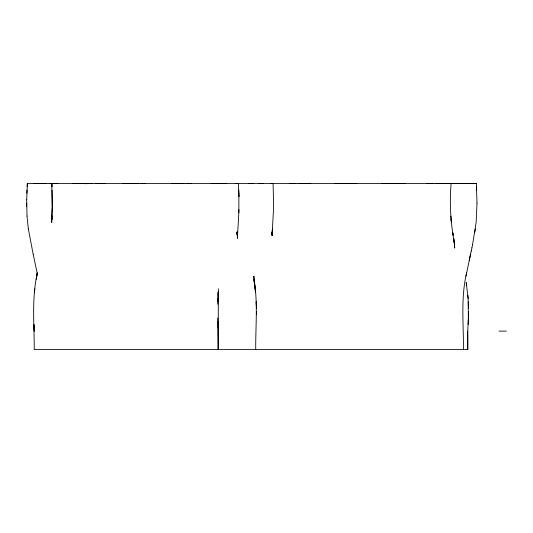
<?xml version="1.0" encoding="UTF-8"?>
<svg xmlns="http://www.w3.org/2000/svg" width="533" height="533" viewBox="0 0 533 533"><rect width="100%" height="100%" fill="white"/><g stroke="black" fill="none" stroke-linecap="round" stroke-linejoin="round"><path stroke-width="0.8" d="M255.72 349.568C255.547 326.143 257.992 302.571 254.034 279.305L255.447 292.044L253.835 276.147L254.134 282.477M272.123 235.26L273.642 206.351L273.083 183.452L272.436 183.452M36.304 279.299L37.29 272.989C31.607 298.2 34.272 324.024 34.252 349.568L467.767 349.568L467.767 331.106L468.374 318.008L468.121 324.557M218.197 349.568L218.337 288.839M477.008 203.073L476.129 222.508L472.564 244.707M218.164 298.473L218.144 301.711L218.237 292.037L217.737 304.143M218.184 321.286L218.177 327.835M26.683 199.808L27.023 216.078M256.4 314.736L256.433 311.472M468.487 311.472L468.374 318.008L468.114 298.48L466.222 282.47L466.721 285.655M236.958 232.088L237.305 235.26L237.338 232.088L237.372 238.418L238.824 212.854L238.897 196.55L238.418 183.452L235.606 183.459L235.966 183.459M454.596 243.148L454.569 247.865L454.269 241.576L454.556 244.72C450.978 224.513 449.212 203.959 451.145 183.459L451.531 183.459M26.71 199.815L27.363 183.445M217.804 301.711L217.917 298.473M238.824 212.854L238.931 209.609M26.857 193.259L26.996 189.988M218.104 295.255L218.244 292.044M27.15 186.71L27.33 183.432L476.335 183.432L477.008 203.093M34.472 292.037L34.852 288.833M36.83 276.134L37.29 272.983M474.87 232.088L475.343 228.91M466.575 272.996C460.665 298.154 463.643 324.051 463.444 349.568M465.989 276.134L470.566 254.148M471.918 247.852L472.564 244.72M471.252 250.996L471.912 247.865M471.245 251.01L469.207 260.41M273.056 183.452L270.951 183.459L271.35 183.459M238.418 183.452L238.004 183.459M457.261 183.459L451.145 183.459M140.879 183.472L145.462 183.459M186.883 183.472L191.001 183.459M226.698 183.459L211.161 183.459M258.558 183.465L263.189 183.459M95.907 183.465L105.214 183.459M46.371 183.459L33.692 183.452M57.811 183.459L50.015 183.459M456.948 183.459L476.329 183.459M73.054 183.459L92.209 183.472M122.617 183.452L138.627 183.472M171.566 183.459L184.678 183.472M298.973 183.472L310.792 183.459M356.77 183.452L334.597 183.459M405.486 183.459L381.568 183.459M436.027 183.472L454.582 183.459M467.654 331.106L467.767 349.568M499.015 331.106L506.35 331.106M426.673 183.459L433.056 183.472M248.938 183.459L253.681 183.472M289.745 183.459L295.835 183.472M52.067 190.008L52.374 206.358L51.688 222.528L52.121 206.358L51.794 183.459L51.928 186.737M33.153 254.134L37.497 274.568M33.166 254.141L28.336 228.897M28.349 228.904L27.003 216.072M451.051 219.316L451.391 222.528L450.811 216.092M467.867 295.249L468.107 298.473M476.509 186.73L476.669 190.008M256.36 304.956L256.22 301.711L256.42 308.214M468.28 301.711L468.474 308.207M51.801 183.459L51.908 186.737M217.757 318.008L218.137 349.568M26.65 203.073L26.663 206.331M272.13 232.088L272.096 235.26L272.416 228.91L272.037 235.26L272.19 232.088M51.994 216.092L51.894 219.316L51.994 216.092M454.256 241.576L453.71 238.418L454.656 244.72L454.189 241.576M453.23 235.26L452.85 232.881L453.197 235.26M237.305 235.26L237.018 232.088L237.238 235.26M454.696 247.865L454.476 244.72L454.696 247.865M34.272 331.106L33.905 324.557L34.272 331.106M238.797 193.279L238.664 190.001L238.884 196.55L238.797 193.279M84.181 183.619A336.37 0.746 0.3 0 0 87.039 183.638A336.39 0.746 0.3 0 1 84.174 183.619"/></g></svg>
